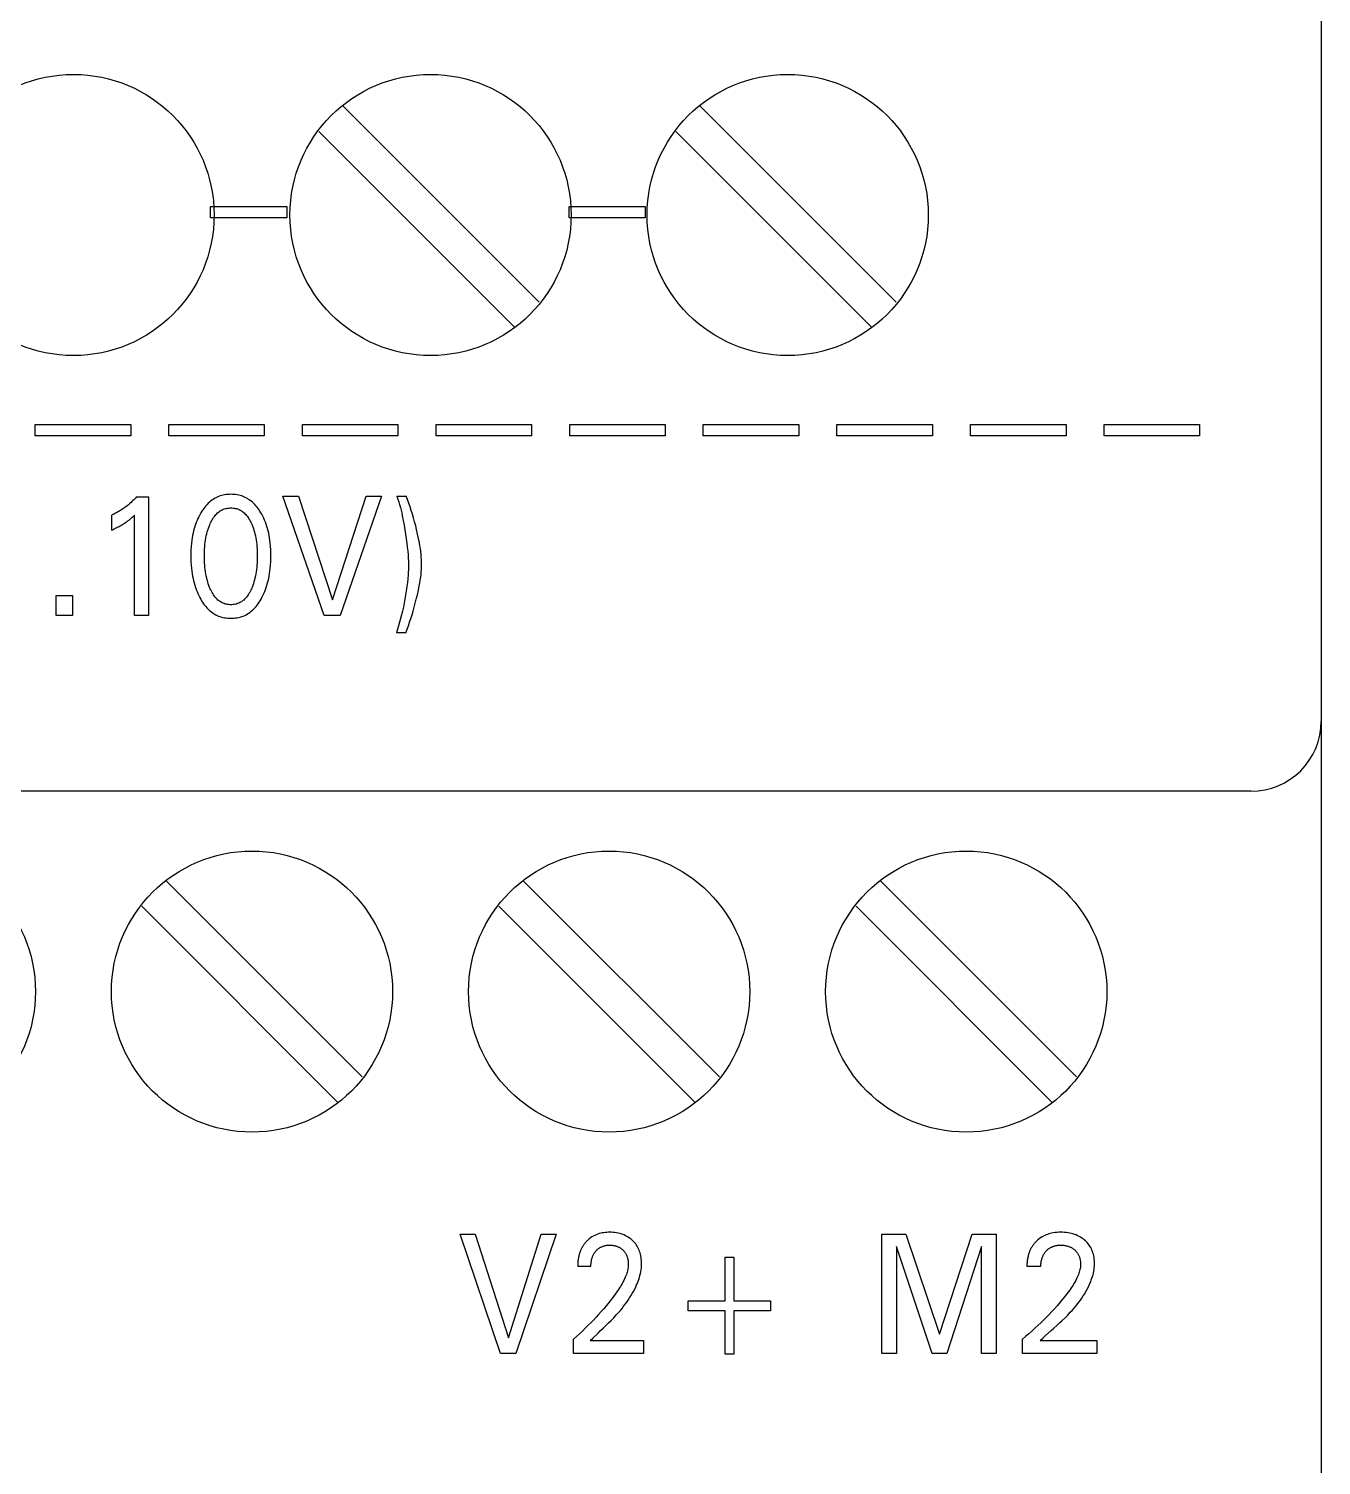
# Model space of a CAD drawing. Extents: x 0 to 420, y 0 to 297.
# Drawn here: x 157.32 to 175.71, y 163.24 to 183.68 of the extents above; entities that cross this region are included whole.
import ezdxf

# ---------------------------------------------------------------- set-up
doc = ezdxf.new("R2010")
doc.units = 0
doc.header["$LTSCALE"] = 23.1
doc.layers.add('10000_FRONT', color=7, linetype='CONTINUOUS')

msp = doc.modelspace()

# ---------------------------------------------------------------- linework, layer by layer
at = {"layer": '10000_FRONT', "color": 7, "linetype": 'CONTINUOUS'}
for p, q in [((175.706, 250.826), (175.706, 162.826)), ((164.58, 179.786), (161.788, 182.578)), ((169.66, 179.786), (166.868, 182.578)), ((161.445, 182.214), (164.223, 179.436)), ((166.525, 182.214), (169.303, 179.436)), ((159.906, 180.985), (159.906, 181.146)), ((159.906, 181.146), (160.989, 181.146)), ((160.989, 181.146), (160.989, 180.985)), ((165.006, 180.985), (165.006, 181.146)), ((165.006, 181.146), (166.089, 181.146)), ((166.089, 181.146), (166.089, 180.985)), ((160.989, 180.985), (159.906, 180.985)), ((166.089, 180.985), (165.006, 180.985)), ((157.412, 177.885), (157.412, 178.046)), ((157.412, 178.046), (158.77, 178.046)), ((158.77, 178.046), (158.77, 177.885)), ((159.313, 177.885), (159.313, 178.046)), ((159.313, 178.046), (160.671, 178.046)), ((160.671, 178.046), (160.671, 177.885)), ((161.213, 177.885), (161.213, 178.046)), ((161.213, 178.046), (162.572, 178.046)), ((162.572, 178.046), (162.572, 177.885)), ((163.114, 177.885), (163.114, 178.046)), ((163.114, 178.046), (164.472, 178.046)), ((164.472, 178.046), (164.472, 177.885)), ((165.015, 177.885), (165.015, 178.046)), ((165.015, 178.046), (166.373, 178.046)), ((166.373, 178.046), (166.373, 177.885)), ((166.915, 177.885), (166.915, 178.046)), ((166.915, 178.046), (168.274, 178.046)), ((168.274, 178.046), (168.274, 177.885)), ((168.816, 177.885), (168.816, 178.046)), ((168.816, 178.046), (170.175, 178.046)), ((170.175, 178.046), (170.175, 177.885)), ((170.717, 177.885), (170.717, 178.046)), ((170.717, 178.046), (172.075, 178.046)), ((172.075, 178.046), (172.075, 177.885)), ((172.618, 177.885), (172.618, 178.046)), ((172.618, 178.046), (173.976, 178.046)), ((173.976, 178.046), (173.976, 177.885)), ((158.77, 177.885), (157.412, 177.885)), ((160.671, 177.885), (159.313, 177.885)), ((162.572, 177.885), (161.213, 177.885)), ((164.472, 177.885), (163.114, 177.885)), ((166.373, 177.885), (165.015, 177.885)), ((168.274, 177.885), (166.915, 177.885)), ((170.175, 177.885), (168.816, 177.885)), ((172.075, 177.885), (170.717, 177.885)), ((173.976, 177.885), (172.618, 177.885)), ((158.854, 177.017), (158.842, 177.003)), ((158.854, 177.017), (159.022, 177.017)), ((159.022, 177.017), (159.022, 175.326)), ((160, 177.011), (159.98, 177.002)), ((160.02, 177.02), (160, 177.011)), ((160.041, 177.028), (160.02, 177.02)), ((160.062, 177.034), (160.041, 177.028)), ((160.084, 177.04), (160.062, 177.034)), ((160.106, 177.044), (160.084, 177.04)), ((160.128, 177.047), (160.106, 177.044)), ((160.15, 177.05), (160.128, 177.047)), ((160.173, 177.051), (160.15, 177.05)), ((160.195, 177.052), (160.173, 177.051)), ((160.218, 177.051), (160.195, 177.052)), ((160.24, 177.05), (160.218, 177.051)), ((160.262, 177.047), (160.24, 177.05)), ((160.285, 177.044), (160.262, 177.047)), ((160.307, 177.04), (160.285, 177.044)), ((160.328, 177.034), (160.307, 177.04)), ((160.35, 177.028), (160.328, 177.034)), ((160.371, 177.02), (160.35, 177.028)), ((160.391, 177.011), (160.371, 177.02)), ((160.41, 177.002), (160.391, 177.011)), ((161.523, 175.326), (160.936, 177.026)), ((160.936, 177.026), (161.155, 177.026)), ((161.155, 177.026), (161.64, 175.549)), ((161.64, 175.549), (162.118, 177.026)), ((162.337, 177.026), (161.75, 175.326)), ((162.118, 177.026), (162.337, 177.026)), ((162.557, 177.025), (162.571, 176.985)), ((162.557, 177.025), (162.691, 177.025)), ((162.71, 176.976), (162.691, 177.025)), ((158.597, 176.805), (158.581, 176.796)), ((158.613, 176.814), (158.597, 176.805)), ((158.628, 176.824), (158.613, 176.814)), ((158.643, 176.834), (158.628, 176.824)), ((158.659, 176.844), (158.643, 176.834)), ((158.674, 176.855), (158.659, 176.844)), ((158.689, 176.865), (158.674, 176.855)), ((158.703, 176.876), (158.689, 176.865)), ((158.718, 176.888), (158.703, 176.876)), ((158.732, 176.899), (158.718, 176.888)), ((158.746, 176.911), (158.732, 176.899)), ((158.76, 176.923), (158.746, 176.911)), ((158.775, 176.936), (158.76, 176.923)), ((158.788, 176.949), (158.775, 176.936)), ((158.802, 176.962), (158.788, 176.949)), ((158.816, 176.975), (158.802, 176.962)), ((158.829, 176.989), (158.816, 176.975)), ((158.842, 177.003), (158.829, 176.989)), ((159.781, 176.81), (159.768, 176.789)), ((159.794, 176.831), (159.781, 176.81)), ((159.809, 176.851), (159.794, 176.831)), ((159.824, 176.871), (159.809, 176.851)), ((159.84, 176.89), (159.824, 176.871)), ((159.856, 176.908), (159.84, 176.89)), ((159.874, 176.925), (159.856, 176.908)), ((159.89, 176.94), (159.874, 176.925)), ((159.907, 176.954), (159.89, 176.94)), ((159.924, 176.967), (159.907, 176.954)), ((159.942, 176.98), (159.924, 176.967)), ((159.961, 176.991), (159.942, 176.98)), ((159.98, 177.002), (159.961, 176.991)), ((160.018, 176.798), (160.031, 176.808)), ((160.031, 176.808), (160.044, 176.817)), ((160.044, 176.817), (160.058, 176.825)), ((160.058, 176.825), (160.072, 176.832)), ((160.072, 176.832), (160.087, 176.839)), ((160.087, 176.839), (160.101, 176.844)), ((160.101, 176.844), (160.117, 176.849)), ((160.117, 176.849), (160.132, 176.852)), ((160.132, 176.852), (160.148, 176.855)), ((160.148, 176.855), (160.163, 176.857)), ((160.163, 176.857), (160.179, 176.858)), ((160.179, 176.858), (160.195, 176.859)), ((160.195, 176.859), (160.211, 176.858)), ((160.211, 176.858), (160.227, 176.857)), ((160.227, 176.857), (160.243, 176.855)), ((160.243, 176.855), (160.258, 176.852)), ((160.258, 176.852), (160.274, 176.849)), ((160.274, 176.849), (160.289, 176.844)), ((160.289, 176.844), (160.304, 176.839)), ((160.304, 176.839), (160.318, 176.832)), ((160.318, 176.832), (160.332, 176.825)), ((160.332, 176.825), (160.346, 176.817)), ((160.346, 176.817), (160.359, 176.808)), ((160.359, 176.808), (160.372, 176.798)), ((160.43, 176.991), (160.41, 177.002)), ((160.448, 176.98), (160.43, 176.991)), ((160.466, 176.967), (160.448, 176.98)), ((160.484, 176.954), (160.466, 176.967)), ((160.501, 176.94), (160.484, 176.954)), ((160.517, 176.925), (160.501, 176.94)), ((160.534, 176.908), (160.517, 176.925)), ((160.551, 176.89), (160.534, 176.908)), ((160.567, 176.871), (160.551, 176.89)), ((160.582, 176.851), (160.567, 176.871)), ((160.596, 176.831), (160.582, 176.851)), ((160.609, 176.81), (160.596, 176.831)), ((160.622, 176.789), (160.609, 176.81)), ((162.571, 176.985), (162.584, 176.945)), ((162.584, 176.945), (162.596, 176.905)), ((162.596, 176.905), (162.606, 176.865)), ((162.606, 176.865), (162.616, 176.825)), ((162.616, 176.825), (162.625, 176.786)), ((162.728, 176.926), (162.71, 176.976)), ((162.745, 176.875), (162.728, 176.926)), ((162.762, 176.823), (162.745, 176.875)), ((162.778, 176.77), (162.762, 176.823)), ((158.517, 176.763), (158.5, 176.755)), ((158.5, 176.543), (158.5, 176.755)), ((158.533, 176.771), (158.517, 176.763)), ((158.549, 176.779), (158.533, 176.771)), ((158.565, 176.787), (158.549, 176.779)), ((158.581, 176.796), (158.565, 176.787)), ((158.604, 176.594), (158.618, 176.601)), ((158.618, 176.601), (158.631, 176.608)), ((158.631, 176.608), (158.644, 176.616)), ((158.644, 176.616), (158.657, 176.624)), ((158.657, 176.624), (158.669, 176.632)), ((158.669, 176.632), (158.683, 176.64)), ((158.683, 176.64), (158.696, 176.649)), ((158.696, 176.649), (158.709, 176.658)), ((158.709, 176.658), (158.722, 176.667)), ((158.722, 176.667), (158.735, 176.677)), ((158.735, 176.677), (158.744, 176.684)), ((158.744, 176.684), (158.753, 176.691)), ((158.753, 176.691), (158.763, 176.699)), ((158.763, 176.699), (158.773, 176.707)), ((158.773, 176.707), (158.782, 176.716)), ((158.782, 176.716), (158.792, 176.725)), ((158.792, 176.725), (158.803, 176.734)), ((158.803, 176.734), (158.814, 176.744)), ((158.814, 176.744), (158.824, 176.754)), ((158.824, 175.326), (158.824, 176.754)), ((159.693, 176.623), (159.683, 176.595)), ((159.703, 176.651), (159.693, 176.623)), ((159.714, 176.679), (159.703, 176.651)), ((159.726, 176.706), (159.714, 176.679)), ((159.738, 176.733), (159.726, 176.706)), ((159.752, 176.76), (159.738, 176.733)), ((159.756, 176.767), (159.752, 176.76)), ((159.768, 176.789), (159.756, 176.767)), ((159.884, 176.594), (159.894, 176.619)), ((159.894, 176.619), (159.902, 176.637)), ((159.902, 176.637), (159.91, 176.654)), ((159.91, 176.654), (159.919, 176.672)), ((159.919, 176.672), (159.928, 176.689)), ((159.928, 176.689), (159.938, 176.705)), ((159.938, 176.705), (159.949, 176.722)), ((159.949, 176.722), (159.96, 176.737)), ((159.96, 176.737), (159.972, 176.752)), ((159.972, 176.752), (159.983, 176.764)), ((159.983, 176.764), (159.994, 176.776)), ((159.994, 176.776), (160.006, 176.787)), ((160.006, 176.787), (160.018, 176.798)), ((160.372, 176.798), (160.385, 176.787)), ((160.385, 176.787), (160.396, 176.776)), ((160.396, 176.776), (160.408, 176.764)), ((160.408, 176.764), (160.418, 176.752)), ((160.418, 176.752), (160.43, 176.737)), ((160.43, 176.737), (160.442, 176.722)), ((160.442, 176.722), (160.452, 176.705)), ((160.452, 176.705), (160.462, 176.689)), ((160.462, 176.689), (160.471, 176.672)), ((160.471, 176.672), (160.48, 176.654)), ((160.48, 176.654), (160.488, 176.637)), ((160.488, 176.637), (160.496, 176.619)), ((160.496, 176.619), (160.498, 176.613)), ((160.498, 176.613), (160.508, 176.589)), ((160.634, 176.767), (160.622, 176.789)), ((160.649, 176.74), (160.634, 176.767)), ((160.662, 176.711), (160.649, 176.74)), ((160.675, 176.683), (160.662, 176.711)), ((160.687, 176.654), (160.675, 176.683)), ((160.697, 176.625), (160.687, 176.654)), ((160.707, 176.595), (160.697, 176.625)), ((162.625, 176.786), (162.634, 176.746)), ((162.634, 176.746), (162.647, 176.68)), ((162.647, 176.68), (162.659, 176.614)), ((162.659, 176.614), (162.67, 176.548)), ((162.794, 176.717), (162.778, 176.77)), ((162.809, 176.661), (162.794, 176.717)), ((162.824, 176.605), (162.809, 176.661)), ((162.838, 176.549), (162.824, 176.605)), ((158.5, 176.543), (158.519, 176.552)), ((158.519, 176.552), (158.537, 176.56)), ((158.537, 176.56), (158.555, 176.569)), ((158.555, 176.569), (158.573, 176.578)), ((158.573, 176.578), (158.591, 176.587)), ((158.591, 176.587), (158.604, 176.594)), ((159.639, 176.399), (159.634, 176.355)), ((159.645, 176.432), (159.639, 176.399)), ((159.65, 176.465), (159.645, 176.432)), ((159.657, 176.498), (159.65, 176.465)), ((159.665, 176.53), (159.657, 176.498)), ((159.674, 176.563), (159.665, 176.53)), ((159.683, 176.595), (159.674, 176.563)), ((159.831, 176.371), (159.835, 176.401)), ((159.835, 176.401), (159.84, 176.431)), ((159.84, 176.431), (159.846, 176.46)), ((159.846, 176.46), (159.852, 176.489)), ((159.852, 176.489), (159.859, 176.516)), ((159.859, 176.516), (159.867, 176.542)), ((159.867, 176.542), (159.875, 176.568)), ((159.875, 176.568), (159.884, 176.594)), ((160.508, 176.589), (160.516, 176.564)), ((160.516, 176.564), (160.524, 176.54)), ((160.524, 176.54), (160.531, 176.514)), ((160.531, 176.514), (160.538, 176.489)), ((160.538, 176.489), (160.544, 176.46)), ((160.544, 176.46), (160.55, 176.431)), ((160.55, 176.431), (160.555, 176.401)), ((160.555, 176.401), (160.559, 176.371)), ((160.717, 176.563), (160.707, 176.595)), ((160.725, 176.53), (160.717, 176.563)), ((160.733, 176.498), (160.725, 176.53)), ((160.74, 176.465), (160.733, 176.498)), ((160.746, 176.432), (160.74, 176.465)), ((160.751, 176.399), (160.746, 176.432)), ((160.756, 176.355), (160.751, 176.399)), ((162.67, 176.548), (162.68, 176.483)), ((162.68, 176.483), (162.69, 176.419)), ((162.69, 176.419), (162.698, 176.354)), ((162.852, 176.487), (162.838, 176.549)), ((162.865, 176.425), (162.852, 176.487)), ((162.877, 176.362), (162.865, 176.425)), ((159.627, 176.267), (159.625, 176.223)), ((159.625, 176.223), (159.625, 176.179)), ((159.63, 176.311), (159.627, 176.267)), ((159.634, 176.355), (159.63, 176.311)), ((159.819, 176.21), (159.82, 176.243)), ((159.819, 176.177), (159.819, 176.21)), ((159.82, 176.243), (159.822, 176.276)), ((159.822, 176.276), (159.824, 176.309)), ((159.824, 176.309), (159.827, 176.342)), ((159.827, 176.342), (159.831, 176.371)), ((160.559, 176.371), (160.563, 176.342)), ((160.563, 176.342), (160.566, 176.309)), ((160.566, 176.309), (160.569, 176.276)), ((160.569, 176.276), (160.57, 176.243)), ((160.57, 176.243), (160.571, 176.21)), ((160.571, 176.21), (160.571, 176.177)), ((160.76, 176.311), (160.756, 176.355)), ((160.763, 176.267), (160.76, 176.311)), ((160.765, 176.223), (160.763, 176.267)), ((160.765, 176.179), (160.765, 176.223)), ((162.698, 176.354), (162.705, 176.299)), ((162.705, 176.299), (162.711, 176.244)), ((162.711, 176.244), (162.716, 176.189)), ((162.884, 176.321), (162.877, 176.362)), ((162.891, 176.28), (162.884, 176.321)), ((162.896, 176.238), (162.891, 176.28)), ((162.901, 176.197), (162.896, 176.238)), ((162.904, 176.161), (162.901, 176.197)), ((159.625, 176.179), (159.625, 176.135)), ((159.625, 176.135), (159.627, 176.09)), ((159.627, 176.09), (159.63, 176.045)), ((159.63, 176.045), (159.634, 176.001)), ((159.634, 176.001), (159.639, 175.956)), ((159.819, 176.143), (159.819, 176.177)), ((159.82, 176.11), (159.819, 176.143)), ((159.822, 176.077), (159.82, 176.11)), ((159.824, 176.043), (159.822, 176.077)), ((159.827, 176.01), (159.824, 176.043)), ((159.831, 175.98), (159.827, 176.01)), ((160.563, 176.01), (160.56, 175.98)), ((160.566, 176.043), (160.563, 176.01)), ((160.569, 176.077), (160.566, 176.043)), ((160.57, 176.11), (160.569, 176.077)), ((160.571, 176.143), (160.57, 176.11)), ((160.571, 176.177), (160.571, 176.143)), ((160.751, 175.957), (160.756, 176.001)), ((160.756, 176.001), (160.76, 176.045)), ((160.76, 176.045), (160.763, 176.09)), ((160.763, 176.09), (160.765, 176.135)), ((160.765, 176.135), (160.765, 176.179)), ((162.716, 176.189), (162.718, 176.144)), ((162.718, 176.144), (162.72, 176.099)), ((162.72, 176.099), (162.721, 176.054)), ((162.721, 176.017), (162.72, 175.979)), ((162.721, 176.054), (162.721, 176.017)), ((162.907, 176.126), (162.904, 176.161)), ((162.908, 176.09), (162.907, 176.126)), ((162.907, 175.984), (162.908, 176.019)), ((162.909, 176.054), (162.908, 176.09)), ((162.908, 176.019), (162.909, 176.054)), ((159.639, 175.956), (159.644, 175.922)), ((159.644, 175.922), (159.65, 175.889)), ((159.65, 175.889), (159.657, 175.856)), ((159.657, 175.856), (159.664, 175.822)), ((159.664, 175.822), (159.673, 175.79)), ((159.673, 175.79), (159.682, 175.757)), ((159.835, 175.949), (159.831, 175.98)), ((159.84, 175.919), (159.835, 175.949)), ((159.845, 175.89), (159.84, 175.919)), ((159.852, 175.86), (159.845, 175.89)), ((159.859, 175.833), (159.852, 175.86)), ((159.866, 175.806), (159.859, 175.833)), ((159.874, 175.78), (159.866, 175.806)), ((160.524, 175.806), (160.516, 175.78)), ((160.532, 175.833), (160.524, 175.806)), ((160.538, 175.86), (160.532, 175.833)), ((160.545, 175.89), (160.538, 175.86)), ((160.551, 175.919), (160.545, 175.89)), ((160.555, 175.949), (160.551, 175.919)), ((160.56, 175.98), (160.555, 175.949)), ((160.708, 175.757), (160.717, 175.79)), ((160.717, 175.79), (160.726, 175.823)), ((160.726, 175.823), (160.734, 175.856)), ((160.734, 175.856), (160.74, 175.889)), ((160.74, 175.889), (160.746, 175.923)), ((160.746, 175.923), (160.751, 175.957)), ((162.706, 175.795), (162.699, 175.74)), ((162.711, 175.85), (162.706, 175.795)), ((162.716, 175.905), (162.711, 175.85)), ((162.718, 175.942), (162.716, 175.905)), ((162.72, 175.979), (162.718, 175.942)), ((162.875, 175.75), (162.883, 175.791)), ((162.883, 175.791), (162.89, 175.832)), ((162.89, 175.832), (162.895, 175.874)), ((162.895, 175.874), (162.901, 175.915)), ((162.901, 175.915), (162.904, 175.95)), ((162.904, 175.95), (162.907, 175.984)), ((157.712, 175.326), (157.712, 175.613)), ((157.712, 175.613), (157.94, 175.613)), ((157.94, 175.613), (157.94, 175.326)), ((159.682, 175.757), (159.692, 175.727)), ((159.692, 175.727), (159.702, 175.697)), ((159.702, 175.697), (159.714, 175.668)), ((159.714, 175.668), (159.726, 175.639)), ((159.726, 175.639), (159.74, 175.61)), ((159.74, 175.61), (159.754, 175.582)), ((159.754, 175.582), (159.766, 175.56)), ((159.883, 175.754), (159.874, 175.78)), ((159.893, 175.728), (159.883, 175.754)), ((159.901, 175.709), (159.893, 175.728)), ((159.909, 175.691), (159.901, 175.709)), ((159.918, 175.673), (159.909, 175.691)), ((159.927, 175.656), (159.918, 175.673)), ((159.937, 175.639), (159.927, 175.656)), ((159.947, 175.622), (159.937, 175.639)), ((159.959, 175.606), (159.947, 175.622)), ((159.971, 175.59), (159.959, 175.606)), ((159.981, 175.579), (159.971, 175.59)), ((159.99, 175.569), (159.981, 175.579)), ((160.41, 175.579), (160.4, 175.569)), ((160.419, 175.59), (160.41, 175.579)), ((160.431, 175.606), (160.419, 175.59)), ((160.443, 175.622), (160.431, 175.606)), ((160.453, 175.639), (160.443, 175.622)), ((160.463, 175.656), (160.453, 175.639)), ((160.473, 175.673), (160.463, 175.656)), ((160.481, 175.691), (160.473, 175.673)), ((160.489, 175.709), (160.481, 175.691)), ((160.497, 175.728), (160.489, 175.709)), ((160.507, 175.754), (160.497, 175.728)), ((160.516, 175.78), (160.507, 175.754)), ((160.624, 175.56), (160.636, 175.582)), ((160.636, 175.582), (160.651, 175.61)), ((160.651, 175.61), (160.664, 175.639)), ((160.664, 175.639), (160.676, 175.668)), ((160.676, 175.668), (160.688, 175.697)), ((160.688, 175.697), (160.698, 175.727)), ((160.698, 175.727), (160.708, 175.757)), ((162.681, 175.621), (162.671, 175.561)), ((162.691, 175.68), (162.681, 175.621)), ((162.699, 175.74), (162.691, 175.68)), ((162.833, 175.559), (162.849, 175.622)), ((162.849, 175.622), (162.863, 175.686)), ((162.863, 175.686), (162.875, 175.75)), ((159.766, 175.56), (159.779, 175.538)), ((159.779, 175.538), (159.792, 175.516)), ((159.792, 175.516), (159.807, 175.495)), ((159.807, 175.495), (159.822, 175.475)), ((159.822, 175.475), (159.837, 175.456)), ((159.837, 175.456), (159.854, 175.437)), ((159.854, 175.437), (159.872, 175.418)), ((159.872, 175.418), (159.888, 175.403)), ((159.888, 175.403), (159.905, 175.389)), ((159.905, 175.389), (159.923, 175.375)), ((159.923, 175.375), (159.941, 175.362)), ((160.001, 175.558), (159.99, 175.569)), ((160.012, 175.548), (160.001, 175.558)), ((160.023, 175.539), (160.012, 175.548)), ((160.034, 175.53), (160.023, 175.539)), ((160.046, 175.522), (160.034, 175.53)), ((160.059, 175.515), (160.046, 175.522)), ((160.072, 175.508), (160.059, 175.515)), ((160.086, 175.501), (160.072, 175.508)), ((160.101, 175.496), (160.086, 175.501)), ((160.116, 175.491), (160.101, 175.496)), ((160.132, 175.487), (160.116, 175.491)), ((160.147, 175.484), (160.132, 175.487)), ((160.163, 175.482), (160.147, 175.484)), ((160.179, 175.481), (160.163, 175.482)), ((160.195, 175.481), (160.179, 175.481)), ((160.211, 175.481), (160.195, 175.481)), ((160.227, 175.482), (160.211, 175.481)), ((160.243, 175.484), (160.227, 175.482)), ((160.259, 175.487), (160.243, 175.484)), ((160.274, 175.491), (160.259, 175.487)), ((160.289, 175.496), (160.274, 175.491)), ((160.304, 175.501), (160.289, 175.496)), ((160.319, 175.508), (160.304, 175.501)), ((160.331, 175.515), (160.319, 175.508)), ((160.344, 175.522), (160.331, 175.515)), ((160.356, 175.53), (160.344, 175.522)), ((160.367, 175.539), (160.356, 175.53)), ((160.379, 175.548), (160.367, 175.539)), ((160.389, 175.558), (160.379, 175.548)), ((160.4, 175.569), (160.389, 175.558)), ((160.45, 175.362), (160.468, 175.375)), ((160.468, 175.375), (160.486, 175.389)), ((160.486, 175.389), (160.503, 175.403)), ((160.503, 175.403), (160.519, 175.418)), ((160.519, 175.418), (160.536, 175.437)), ((160.536, 175.437), (160.553, 175.456)), ((160.553, 175.456), (160.569, 175.475)), ((160.569, 175.475), (160.584, 175.495)), ((160.584, 175.495), (160.598, 175.516)), ((160.598, 175.516), (160.612, 175.538)), ((160.612, 175.538), (160.624, 175.56)), ((162.636, 175.391), (162.624, 175.338)), ((162.649, 175.448), (162.636, 175.391)), ((162.66, 175.504), (162.649, 175.448)), ((162.671, 175.561), (162.66, 175.504)), ((162.772, 175.337), (162.788, 175.39)), ((162.788, 175.39), (162.804, 175.446)), ((162.804, 175.446), (162.819, 175.502)), ((162.819, 175.502), (162.833, 175.559)), ((157.94, 175.326), (157.712, 175.326)), ((159.022, 175.326), (158.824, 175.326)), ((159.941, 175.362), (159.959, 175.35)), ((159.959, 175.35), (159.979, 175.339)), ((159.979, 175.339), (159.999, 175.329)), ((159.999, 175.329), (160.019, 175.32)), ((160.019, 175.32), (160.04, 175.313)), ((160.04, 175.313), (160.061, 175.306)), ((160.061, 175.306), (160.083, 175.3)), ((160.083, 175.3), (160.105, 175.296)), ((160.105, 175.296), (160.127, 175.292)), ((160.127, 175.292), (160.15, 175.29)), ((160.15, 175.29), (160.172, 175.288)), ((160.172, 175.288), (160.195, 175.288)), ((160.195, 175.288), (160.218, 175.288)), ((160.218, 175.288), (160.24, 175.29)), ((160.24, 175.29), (160.263, 175.292)), ((160.263, 175.292), (160.285, 175.296)), ((160.285, 175.296), (160.307, 175.3)), ((160.307, 175.3), (160.329, 175.306)), ((160.329, 175.306), (160.351, 175.313)), ((160.351, 175.313), (160.372, 175.32)), ((160.372, 175.32), (160.392, 175.329)), ((160.392, 175.329), (160.412, 175.339)), ((160.412, 175.339), (160.431, 175.35)), ((160.431, 175.35), (160.45, 175.362)), ((161.75, 175.326), (161.523, 175.326)), ((162.582, 175.182), (162.566, 175.132)), ((162.596, 175.231), (162.582, 175.182)), ((162.61, 175.284), (162.596, 175.231)), ((162.624, 175.338), (162.61, 175.284)), ((162.703, 175.132), (162.721, 175.181)), ((162.721, 175.181), (162.738, 175.231)), ((162.738, 175.231), (162.756, 175.284)), ((162.756, 175.284), (162.772, 175.337)), ((162.566, 175.132), (162.55, 175.083)), ((162.685, 175.083), (162.55, 175.083)), ((162.685, 175.083), (162.703, 175.132)), ((174.706, 172.826), (141.206, 172.826)), ((162.064, 168.762), (159.279, 171.547)), ((167.144, 168.762), (164.359, 171.547)), ((172.224, 168.762), (169.439, 171.547)), ((158.929, 171.19), (161.713, 168.405)), ((164.009, 171.19), (166.793, 168.405)), ((169.089, 171.19), (171.873, 168.405)), ((164.03, 164.826), (163.456, 166.526)), ((163.456, 166.526), (163.67, 166.526)), ((163.67, 166.526), (164.143, 165.049)), ((164.143, 165.049), (164.61, 166.526)), ((164.824, 166.526), (164.251, 164.826)), ((164.61, 166.526), (164.824, 166.526)), ((165.224, 166.387), (165.217, 166.378)), ((165.231, 166.396), (165.224, 166.387)), ((165.238, 166.404), (165.231, 166.396)), ((165.245, 166.413), (165.238, 166.404)), ((165.253, 166.421), (165.245, 166.413)), ((165.26, 166.429), (165.253, 166.421)), ((165.269, 166.437), (165.26, 166.429)), ((165.277, 166.444), (165.269, 166.437)), ((165.294, 166.459), (165.277, 166.444)), ((165.313, 166.473), (165.294, 166.459)), ((165.331, 166.485), (165.313, 166.473)), ((165.351, 166.497), (165.331, 166.485)), ((165.371, 166.508), (165.351, 166.497)), ((165.393, 166.517), (165.371, 166.508)), ((165.414, 166.525), (165.393, 166.517)), ((165.436, 166.532), (165.414, 166.525)), ((165.458, 166.538), (165.436, 166.532)), ((165.479, 166.542), (165.458, 166.538)), ((165.5, 166.546), (165.479, 166.542)), ((165.52, 166.548), (165.5, 166.546)), ((165.541, 166.55), (165.52, 166.548)), ((165.562, 166.551), (165.541, 166.55)), ((165.583, 166.552), (165.562, 166.551)), ((165.608, 166.551), (165.583, 166.552)), ((165.632, 166.55), (165.608, 166.551)), ((165.656, 166.548), (165.632, 166.55)), ((165.681, 166.544), (165.656, 166.548)), ((165.705, 166.54), (165.681, 166.544)), ((165.726, 166.534), (165.705, 166.54)), ((165.748, 166.528), (165.726, 166.534)), ((165.769, 166.521), (165.748, 166.528)), ((165.79, 166.513), (165.769, 166.521)), ((165.81, 166.503), (165.79, 166.513)), ((165.829, 166.493), (165.81, 166.503)), ((165.848, 166.482), (165.829, 166.493)), ((165.866, 166.47), (165.848, 166.482)), ((165.883, 166.457), (165.866, 166.47)), ((165.9, 166.443), (165.883, 166.457)), ((165.914, 166.43), (165.9, 166.443)), ((165.928, 166.415), (165.914, 166.43)), ((165.941, 166.4), (165.928, 166.415)), ((165.954, 166.385), (165.941, 166.4)), ((165.965, 166.368), (165.954, 166.385)), ((169.456, 164.826), (169.456, 166.526)), ((169.456, 166.526), (169.795, 166.526)), ((169.795, 166.526), (170.276, 165.103)), ((170.276, 165.103), (170.741, 166.526)), ((170.741, 166.526), (171.08, 166.526)), ((171.08, 166.526), (171.08, 164.826)), ((171.62, 166.387), (171.613, 166.378)), ((171.627, 166.396), (171.62, 166.387)), ((171.634, 166.404), (171.627, 166.396)), ((171.642, 166.413), (171.634, 166.404)), ((171.65, 166.421), (171.642, 166.413)), ((171.658, 166.429), (171.65, 166.421)), ((171.667, 166.437), (171.658, 166.429)), ((171.676, 166.444), (171.667, 166.437)), ((171.694, 166.459), (171.676, 166.444)), ((171.714, 166.473), (171.694, 166.459)), ((171.734, 166.486), (171.714, 166.473)), ((171.754, 166.497), (171.734, 166.486)), ((171.772, 166.506), (171.754, 166.497)), ((171.791, 166.514), (171.772, 166.506)), ((171.81, 166.521), (171.791, 166.514)), ((171.829, 166.528), (171.81, 166.521)), ((171.848, 166.533), (171.829, 166.528)), ((171.868, 166.538), (171.848, 166.533)), ((171.894, 166.543), (171.868, 166.538)), ((171.92, 166.547), (171.894, 166.543)), ((171.947, 166.55), (171.92, 166.547)), ((171.973, 166.551), (171.947, 166.55)), ((172, 166.552), (171.973, 166.551)), ((172.026, 166.551), (172, 166.552)), ((172.052, 166.55), (172.026, 166.551)), ((172.078, 166.548), (172.052, 166.55)), ((172.103, 166.544), (172.078, 166.548)), ((172.129, 166.54), (172.103, 166.544)), ((172.152, 166.534), (172.129, 166.54)), ((172.174, 166.528), (172.152, 166.534)), ((172.197, 166.521), (172.174, 166.528)), ((172.219, 166.513), (172.197, 166.521)), ((172.24, 166.503), (172.219, 166.513)), ((172.26, 166.493), (172.24, 166.503)), ((172.28, 166.482), (172.26, 166.493)), ((172.299, 166.47), (172.28, 166.482)), ((172.317, 166.457), (172.299, 166.47)), ((172.335, 166.443), (172.317, 166.457)), ((172.35, 166.43), (172.335, 166.443)), ((172.365, 166.415), (172.35, 166.43)), ((172.379, 166.401), (172.365, 166.415)), ((172.392, 166.385), (172.379, 166.401)), ((172.404, 166.369), (172.392, 166.385)), ((165.139, 166.184), (165.137, 166.172)), ((165.141, 166.197), (165.139, 166.184)), ((165.144, 166.21), (165.141, 166.197)), ((165.146, 166.221), (165.144, 166.21)), ((165.149, 166.231), (165.146, 166.221)), ((165.152, 166.242), (165.149, 166.231)), ((165.155, 166.252), (165.152, 166.242)), ((165.158, 166.262), (165.155, 166.252)), ((165.162, 166.272), (165.158, 166.262)), ((165.165, 166.282), (165.162, 166.272)), ((165.169, 166.292), (165.165, 166.282)), ((165.174, 166.302), (165.169, 166.292)), ((165.178, 166.312), (165.174, 166.302)), ((165.183, 166.321), (165.178, 166.312)), ((165.188, 166.331), (165.183, 166.321)), ((165.193, 166.34), (165.188, 166.331)), ((165.199, 166.35), (165.193, 166.34)), ((165.205, 166.36), (165.199, 166.35)), ((165.211, 166.369), (165.205, 166.36)), ((165.217, 166.378), (165.211, 166.369)), ((165.33, 166.176), (165.333, 166.186)), ((165.333, 166.186), (165.337, 166.197)), ((165.337, 166.197), (165.34, 166.207)), ((165.34, 166.207), (165.345, 166.217)), ((165.345, 166.217), (165.349, 166.227)), ((165.349, 166.227), (165.354, 166.237)), ((165.354, 166.237), (165.359, 166.246)), ((165.359, 166.246), (165.365, 166.255)), ((165.365, 166.255), (165.371, 166.263)), ((165.371, 166.263), (165.377, 166.272)), ((165.377, 166.272), (165.383, 166.28)), ((165.383, 166.28), (165.39, 166.288)), ((165.39, 166.288), (165.397, 166.295)), ((165.397, 166.295), (165.404, 166.302)), ((165.404, 166.302), (165.412, 166.309)), ((165.412, 166.309), (165.419, 166.315)), ((165.419, 166.315), (165.427, 166.321)), ((165.427, 166.321), (165.436, 166.327)), ((165.436, 166.327), (165.444, 166.333)), ((165.444, 166.333), (165.453, 166.338)), ((165.453, 166.338), (165.462, 166.342)), ((165.462, 166.342), (165.471, 166.346)), ((165.471, 166.346), (165.48, 166.35)), ((165.48, 166.35), (165.489, 166.354)), ((165.489, 166.354), (165.499, 166.357)), ((165.499, 166.357), (165.508, 166.36)), ((165.508, 166.36), (165.519, 166.362)), ((165.519, 166.362), (165.529, 166.364)), ((165.529, 166.364), (165.54, 166.366)), ((165.54, 166.366), (165.551, 166.367)), ((165.551, 166.367), (165.562, 166.368)), ((165.562, 166.368), (165.572, 166.368)), ((165.572, 166.368), (165.583, 166.369)), ((165.583, 166.369), (165.594, 166.368)), ((165.594, 166.368), (165.604, 166.368)), ((165.604, 166.368), (165.615, 166.367)), ((165.615, 166.367), (165.625, 166.366)), ((165.625, 166.366), (165.635, 166.365)), ((165.635, 166.365), (165.646, 166.363)), ((165.646, 166.363), (165.656, 166.361)), ((165.656, 166.361), (165.665, 166.359)), ((165.665, 166.359), (165.674, 166.356)), ((165.674, 166.356), (165.684, 166.353)), ((165.684, 166.353), (165.693, 166.35)), ((165.693, 166.35), (165.701, 166.346)), ((165.701, 166.346), (165.71, 166.342)), ((165.71, 166.342), (165.719, 166.338)), ((165.719, 166.338), (165.727, 166.333)), ((165.727, 166.333), (165.735, 166.329)), ((165.735, 166.329), (165.743, 166.323)), ((165.743, 166.323), (165.75, 166.318)), ((165.75, 166.318), (165.758, 166.312)), ((165.758, 166.312), (165.765, 166.306)), ((165.765, 166.306), (165.772, 166.3)), ((165.772, 166.3), (165.779, 166.293)), ((165.779, 166.293), (165.786, 166.285)), ((165.786, 166.285), (165.792, 166.278)), ((165.792, 166.278), (165.798, 166.27)), ((165.798, 166.27), (165.804, 166.261)), ((165.804, 166.261), (165.81, 166.253)), ((165.81, 166.253), (165.815, 166.244)), ((165.815, 166.244), (165.819, 166.236)), ((165.819, 166.236), (165.823, 166.227)), ((165.823, 166.227), (165.827, 166.219)), ((165.827, 166.219), (165.83, 166.21)), ((165.83, 166.21), (165.833, 166.201)), ((165.833, 166.201), (165.836, 166.193)), ((165.836, 166.193), (165.838, 166.184)), ((165.838, 166.184), (165.841, 166.175)), ((165.976, 166.352), (165.965, 166.368)), ((165.986, 166.334), (165.976, 166.352)), ((165.995, 166.315), (165.986, 166.334)), ((166.003, 166.296), (165.995, 166.315)), ((166.01, 166.277), (166.003, 166.296)), ((166.016, 166.257), (166.01, 166.277)), ((166.022, 166.238), (166.016, 166.257)), ((166.027, 166.215), (166.022, 166.238)), ((166.03, 166.193), (166.027, 166.215)), ((166.033, 166.17), (166.03, 166.193)), ((167.225, 165.578), (167.225, 166.196)), ((167.225, 166.196), (167.348, 166.196)), ((167.348, 166.196), (167.348, 165.578)), ((169.665, 166.348), (169.665, 164.826)), ((170.17, 164.826), (169.665, 166.348)), ((170.871, 166.35), (170.38, 164.826)), ((170.871, 164.826), (170.871, 166.35)), ((171.53, 166.187), (171.528, 166.175)), ((171.532, 166.199), (171.53, 166.187)), ((171.535, 166.21), (171.532, 166.199)), ((171.538, 166.221), (171.535, 166.21)), ((171.54, 166.231), (171.538, 166.221)), ((171.543, 166.242), (171.54, 166.231)), ((171.547, 166.252), (171.543, 166.242)), ((171.55, 166.262), (171.547, 166.252)), ((171.554, 166.272), (171.55, 166.262)), ((171.558, 166.282), (171.554, 166.272)), ((171.562, 166.292), (171.558, 166.282)), ((171.566, 166.302), (171.562, 166.292)), ((171.571, 166.312), (171.566, 166.302)), ((171.576, 166.321), (171.571, 166.312)), ((171.581, 166.331), (171.576, 166.321)), ((171.587, 166.341), (171.581, 166.331)), ((171.593, 166.35), (171.587, 166.341)), ((171.599, 166.36), (171.593, 166.35)), ((171.606, 166.369), (171.599, 166.36)), ((171.613, 166.378), (171.606, 166.369)), ((171.732, 166.176), (171.735, 166.186)), ((171.735, 166.186), (171.739, 166.197)), ((171.739, 166.197), (171.743, 166.207)), ((171.743, 166.207), (171.748, 166.217)), ((171.748, 166.217), (171.752, 166.227)), ((171.752, 166.227), (171.757, 166.237)), ((171.757, 166.237), (171.763, 166.246)), ((171.763, 166.246), (171.769, 166.255)), ((171.769, 166.255), (171.775, 166.263)), ((171.775, 166.263), (171.781, 166.272)), ((171.781, 166.272), (171.788, 166.28)), ((171.788, 166.28), (171.795, 166.288)), ((171.795, 166.288), (171.803, 166.295)), ((171.803, 166.295), (171.81, 166.302)), ((171.81, 166.302), (171.818, 166.309)), ((171.818, 166.309), (171.827, 166.315)), ((171.827, 166.315), (171.835, 166.322)), ((171.835, 166.322), (171.844, 166.327)), ((171.844, 166.327), (171.853, 166.333)), ((171.853, 166.333), (171.862, 166.338)), ((171.862, 166.338), (171.871, 166.342)), ((171.871, 166.342), (171.881, 166.347)), ((171.881, 166.347), (171.891, 166.35)), ((171.891, 166.35), (171.901, 166.354)), ((171.901, 166.354), (171.911, 166.357)), ((171.911, 166.357), (171.921, 166.36)), ((171.921, 166.36), (171.932, 166.362)), ((171.932, 166.362), (171.943, 166.364)), ((171.943, 166.364), (171.954, 166.366)), ((171.954, 166.366), (171.966, 166.367)), ((171.966, 166.367), (171.977, 166.368)), ((171.977, 166.368), (171.988, 166.368)), ((171.988, 166.368), (172, 166.369)), ((172, 166.369), (172.011, 166.368)), ((172.011, 166.368), (172.022, 166.368)), ((172.022, 166.368), (172.033, 166.367)), ((172.033, 166.367), (172.044, 166.366)), ((172.044, 166.366), (172.055, 166.365)), ((172.055, 166.365), (172.066, 166.363)), ((172.066, 166.363), (172.077, 166.361)), ((172.077, 166.361), (172.087, 166.359)), ((172.087, 166.359), (172.097, 166.356)), ((172.097, 166.356), (172.106, 166.353)), ((172.106, 166.353), (172.116, 166.35)), ((172.116, 166.35), (172.125, 166.346)), ((172.125, 166.346), (172.134, 166.342)), ((172.134, 166.342), (172.144, 166.338)), ((172.144, 166.338), (172.152, 166.334)), ((172.152, 166.334), (172.16, 166.329)), ((172.16, 166.329), (172.169, 166.324)), ((172.169, 166.324), (172.177, 166.318)), ((172.177, 166.318), (172.185, 166.312)), ((172.185, 166.312), (172.192, 166.306)), ((172.192, 166.306), (172.199, 166.3)), ((172.199, 166.3), (172.207, 166.293)), ((172.207, 166.293), (172.214, 166.285)), ((172.214, 166.285), (172.221, 166.278)), ((172.221, 166.278), (172.228, 166.27)), ((172.228, 166.27), (172.234, 166.261)), ((172.234, 166.261), (172.24, 166.253)), ((172.24, 166.253), (172.245, 166.244)), ((172.245, 166.244), (172.25, 166.236)), ((172.25, 166.236), (172.254, 166.228)), ((172.254, 166.228), (172.258, 166.219)), ((172.258, 166.219), (172.261, 166.21)), ((172.261, 166.21), (172.265, 166.202)), ((172.265, 166.202), (172.268, 166.193)), ((172.268, 166.193), (172.27, 166.184)), ((172.27, 166.184), (172.273, 166.175)), ((172.416, 166.352), (172.404, 166.369)), ((172.426, 166.334), (172.416, 166.352)), ((172.436, 166.315), (172.426, 166.334)), ((172.444, 166.297), (172.436, 166.315)), ((172.452, 166.277), (172.444, 166.297)), ((172.458, 166.258), (172.452, 166.277)), ((172.464, 166.238), (172.458, 166.258)), ((172.469, 166.215), (172.464, 166.238)), ((172.474, 166.193), (172.469, 166.215)), ((172.477, 166.17), (172.474, 166.193)), ((165.13, 166.093), (165.129, 166.08)), ((165.129, 166.08), (165.129, 166.067)), ((165.317, 166.067), (165.129, 166.067)), ((165.131, 166.119), (165.13, 166.106)), ((165.13, 166.106), (165.13, 166.093)), ((165.132, 166.132), (165.131, 166.119)), ((165.133, 166.145), (165.132, 166.132)), ((165.135, 166.158), (165.133, 166.145)), ((165.137, 166.172), (165.135, 166.158)), ((165.317, 166.092), (165.318, 166.104)), ((165.317, 166.08), (165.317, 166.092)), ((165.317, 166.067), (165.317, 166.08)), ((165.318, 166.104), (165.319, 166.117)), ((165.319, 166.117), (165.321, 166.129)), ((165.321, 166.129), (165.323, 166.142)), ((165.323, 166.142), (165.325, 166.154)), ((165.325, 166.154), (165.327, 166.165)), ((165.327, 166.165), (165.33, 166.176)), ((165.832, 165.985), (165.827, 165.968)), ((165.837, 166.003), (165.832, 165.985)), ((165.841, 166.02), (165.837, 166.003)), ((165.841, 166.175), (165.843, 166.163)), ((165.844, 166.038), (165.841, 166.02)), ((165.843, 166.163), (165.845, 166.151)), ((165.847, 166.056), (165.844, 166.038)), ((165.845, 166.151), (165.847, 166.139)), ((165.847, 166.139), (165.848, 166.127)), ((165.848, 166.073), (165.847, 166.056)), ((165.848, 166.127), (165.849, 166.115)), ((165.849, 166.091), (165.848, 166.073)), ((165.849, 166.115), (165.849, 166.103)), ((165.849, 166.103), (165.849, 166.091)), ((166.02, 165.963), (166.026, 165.99)), ((166.026, 165.99), (166.03, 166.018)), ((166.03, 166.018), (166.034, 166.045)), ((166.036, 166.147), (166.033, 166.17)), ((166.034, 166.045), (166.036, 166.073)), ((166.037, 166.124), (166.036, 166.147)), ((166.036, 166.073), (166.037, 166.101)), ((166.037, 166.101), (166.037, 166.124)), ((171.521, 166.115), (171.52, 166.103)), ((171.52, 166.103), (171.52, 166.091)), ((171.52, 166.091), (171.52, 166.079)), ((171.52, 166.079), (171.52, 166.067)), ((171.718, 166.067), (171.52, 166.067)), ((171.522, 166.127), (171.521, 166.115)), ((171.523, 166.139), (171.522, 166.127)), ((171.524, 166.151), (171.523, 166.139)), ((171.526, 166.163), (171.524, 166.151)), ((171.528, 166.175), (171.526, 166.163)), ((171.718, 166.08), (171.719, 166.092)), ((171.718, 166.067), (171.718, 166.08)), ((171.719, 166.104), (171.721, 166.117)), ((171.719, 166.092), (171.719, 166.104)), ((171.721, 166.117), (171.722, 166.129)), ((171.722, 166.129), (171.724, 166.142)), ((171.724, 166.142), (171.727, 166.154)), ((171.727, 166.154), (171.729, 166.165)), ((171.729, 166.165), (171.732, 166.176)), ((172.263, 165.985), (172.258, 165.968)), ((172.268, 166.002), (172.263, 165.985)), ((172.273, 166.02), (172.268, 166.002)), ((172.273, 166.175), (172.275, 166.163)), ((172.276, 166.038), (172.273, 166.02)), ((172.275, 166.163), (172.278, 166.151)), ((172.279, 166.056), (172.276, 166.038)), ((172.278, 166.151), (172.279, 166.139)), ((172.279, 166.139), (172.281, 166.127)), ((172.281, 166.073), (172.279, 166.056)), ((172.281, 166.127), (172.281, 166.115)), ((172.281, 166.115), (172.282, 166.103)), ((172.282, 166.091), (172.281, 166.073)), ((172.282, 166.103), (172.282, 166.091)), ((172.459, 165.947), (172.465, 165.973)), ((172.465, 165.973), (172.47, 165.998)), ((172.47, 165.998), (172.474, 166.024)), ((172.474, 166.024), (172.477, 166.049)), ((172.479, 166.147), (172.477, 166.17)), ((172.477, 166.049), (172.479, 166.075)), ((172.48, 166.124), (172.479, 166.147)), ((172.479, 166.075), (172.48, 166.101)), ((172.48, 166.101), (172.48, 166.124)), ((165.736, 165.78), (165.723, 165.759)), ((165.749, 165.801), (165.736, 165.78)), ((165.761, 165.822), (165.749, 165.801)), ((165.773, 165.844), (165.761, 165.822)), ((165.784, 165.866), (165.773, 165.844)), ((165.795, 165.888), (165.784, 165.866)), ((165.805, 165.911), (165.795, 165.888)), ((165.814, 165.934), (165.805, 165.911)), ((165.821, 165.951), (165.814, 165.934)), ((165.827, 165.968), (165.821, 165.951)), ((165.94, 165.743), (165.956, 165.777)), ((165.956, 165.777), (165.967, 165.802)), ((165.967, 165.802), (165.978, 165.828)), ((165.978, 165.828), (165.988, 165.855)), ((165.988, 165.855), (165.997, 165.881)), ((165.997, 165.881), (166.006, 165.908)), ((166.006, 165.908), (166.013, 165.935)), ((166.013, 165.935), (166.02, 165.963)), ((172.161, 165.78), (172.148, 165.759)), ((172.175, 165.801), (172.161, 165.78)), ((172.188, 165.822), (172.175, 165.801)), ((172.201, 165.844), (172.188, 165.822)), ((172.213, 165.866), (172.201, 165.844)), ((172.224, 165.888), (172.213, 165.866)), ((172.235, 165.911), (172.224, 165.888)), ((172.245, 165.934), (172.235, 165.911)), ((172.251, 165.951), (172.245, 165.934)), ((172.258, 165.968), (172.251, 165.951)), ((172.377, 165.743), (172.394, 165.777)), ((172.394, 165.777), (172.405, 165.8)), ((172.405, 165.8), (172.416, 165.824)), ((172.416, 165.824), (172.426, 165.848)), ((172.426, 165.848), (172.435, 165.873)), ((172.435, 165.873), (172.444, 165.897)), ((172.444, 165.897), (172.452, 165.922)), ((172.452, 165.922), (172.459, 165.947)), ((165.587, 165.57), (165.56, 165.538)), ((165.612, 165.603), (165.587, 165.57)), ((165.637, 165.636), (165.612, 165.603)), ((165.662, 165.67), (165.637, 165.636)), ((165.686, 165.704), (165.662, 165.67)), ((165.709, 165.739), (165.686, 165.704)), ((165.723, 165.759), (165.709, 165.739)), ((165.826, 165.556), (165.847, 165.586)), ((165.847, 165.586), (165.867, 165.617)), ((165.867, 165.617), (165.886, 165.648)), ((165.886, 165.648), (165.905, 165.679)), ((165.905, 165.679), (165.923, 165.711)), ((165.923, 165.711), (165.94, 165.743)), ((166.699, 165.434), (166.699, 165.578)), ((166.699, 165.578), (167.225, 165.578)), ((167.348, 165.578), (167.873, 165.578)), ((167.873, 165.578), (167.873, 165.434)), ((172.003, 165.57), (171.976, 165.538)), ((172.031, 165.603), (172.003, 165.57)), ((172.057, 165.636), (172.031, 165.603)), ((172.083, 165.67), (172.057, 165.636)), ((172.109, 165.704), (172.083, 165.67)), ((172.133, 165.739), (172.109, 165.704)), ((172.148, 165.759), (172.133, 165.739)), ((172.257, 165.556), (172.279, 165.586)), ((172.279, 165.586), (172.3, 165.616)), ((172.3, 165.616), (172.321, 165.647)), ((172.321, 165.647), (172.341, 165.678)), ((172.341, 165.678), (172.359, 165.71)), ((172.359, 165.71), (172.377, 165.743)), ((165.427, 165.383), (165.39, 165.343)), ((165.463, 165.424), (165.427, 165.383)), ((165.499, 165.464), (165.463, 165.424)), ((165.534, 165.506), (165.499, 165.464)), ((165.56, 165.538), (165.534, 165.506)), ((165.641, 165.336), (165.677, 165.375)), ((165.677, 165.375), (165.712, 165.413)), ((165.712, 165.413), (165.736, 165.441)), ((165.736, 165.441), (165.759, 165.469)), ((165.759, 165.469), (165.782, 165.498)), ((165.782, 165.498), (165.804, 165.527)), ((165.804, 165.527), (165.826, 165.556)), ((167.225, 165.434), (166.699, 165.434)), ((167.225, 164.816), (167.225, 165.434)), ((167.348, 165.434), (167.348, 164.816)), ((167.873, 165.434), (167.348, 165.434)), ((171.835, 165.383), (171.796, 165.343)), ((171.873, 165.424), (171.835, 165.383)), ((171.911, 165.464), (171.873, 165.424)), ((171.948, 165.506), (171.911, 165.464)), ((171.976, 165.538), (171.948, 165.506)), ((172.061, 165.336), (172.099, 165.374)), ((172.099, 165.374), (172.136, 165.413)), ((172.136, 165.413), (172.161, 165.441)), ((172.161, 165.441), (172.186, 165.469)), ((172.186, 165.469), (172.21, 165.497)), ((172.21, 165.497), (172.234, 165.526)), ((172.234, 165.526), (172.257, 165.556)), ((165.236, 165.185), (165.195, 165.145)), ((165.275, 165.224), (165.236, 165.185)), ((165.314, 165.263), (165.275, 165.224)), ((165.353, 165.303), (165.314, 165.263)), ((165.39, 165.343), (165.353, 165.303)), ((165.455, 165.153), (165.493, 165.188)), ((165.493, 165.188), (165.531, 165.225)), ((165.531, 165.225), (165.568, 165.261)), ((165.568, 165.261), (165.605, 165.298)), ((165.605, 165.298), (165.641, 165.336)), ((171.632, 165.185), (171.589, 165.145)), ((171.674, 165.224), (171.632, 165.185)), ((171.715, 165.263), (171.674, 165.224)), ((171.756, 165.303), (171.715, 165.263)), ((171.796, 165.343), (171.756, 165.303)), ((171.864, 165.153), (171.904, 165.189)), ((171.904, 165.189), (171.944, 165.225)), ((171.944, 165.225), (171.983, 165.261)), ((171.983, 165.261), (172.022, 165.298)), ((172.022, 165.298), (172.061, 165.336)), ((165.112, 165.068), (165.07, 165.03)), ((165.07, 164.826), (165.07, 165.03)), ((165.154, 165.106), (165.112, 165.068)), ((165.195, 165.145), (165.154, 165.106)), ((165.306, 165.012), (165.343, 165.047)), ((165.306, 165.012), (166.066, 165.012)), ((165.343, 165.047), (165.418, 165.117)), ((165.418, 165.117), (165.455, 165.153)), ((166.066, 165.012), (166.066, 164.826)), ((171.501, 165.068), (171.457, 165.03)), ((171.457, 164.826), (171.457, 165.03)), ((171.545, 165.106), (171.501, 165.068)), ((171.589, 165.145), (171.545, 165.106)), ((171.706, 165.012), (171.745, 165.047)), ((171.706, 165.012), (172.512, 165.012)), ((171.745, 165.047), (171.784, 165.082)), ((171.784, 165.082), (171.864, 165.153)), ((172.512, 165.012), (172.512, 164.826)), ((164.251, 164.826), (164.03, 164.826)), ((166.066, 164.826), (165.07, 164.826)), ((167.348, 164.816), (167.225, 164.816)), ((169.665, 164.826), (169.456, 164.826)), ((170.38, 164.826), (170.17, 164.826)), ((171.08, 164.826), (170.871, 164.826)), ((172.512, 164.826), (171.457, 164.826))]:
    msp.add_line(p, q, dxfattribs=at)
for centre in [(157.956, 181.026), (163.036, 181.026), (168.116, 181.026), (155.416, 169.976), (160.496, 169.976), (165.576, 169.976), (170.656, 169.976)]:
    msp.add_circle(centre, 2, dxfattribs=at)
msp.add_arc((174.706, 173.826), 1, 270, 360, dxfattribs=at)

doc.saveas('drawing.dxf')
